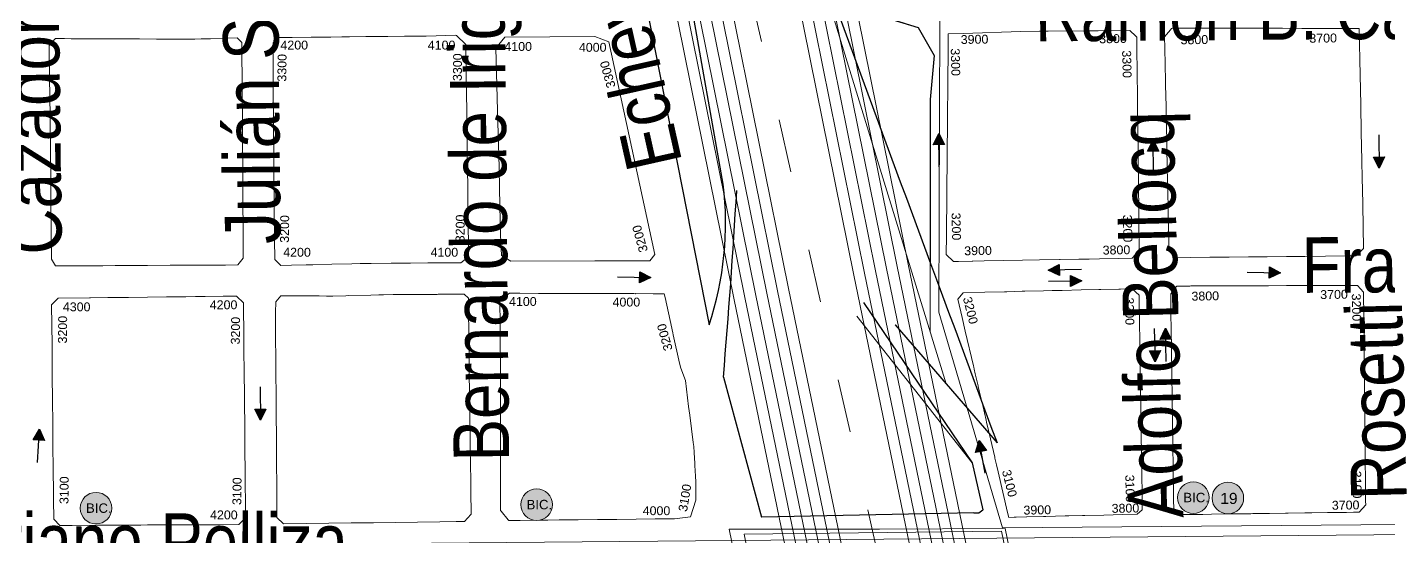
# Model space of a CAD drawing. Header units: millimetres. Extents: x 11558 to 23675, y 49449 to 61482.
# Drawn here: x 17042 to 17655, y 56997 to 57226 of the extents above; entities that cross this region are included whole.
import ezdxf

# ---------------------------------------------------------------- set-up
doc = ezdxf.new("R2010")
doc.units = ezdxf.units.MM
doc.linetypes.add('ACAD_ISO03W100', pattern=[30, 12, -18])
for name, color, linetype in [('0. autopistas', 254, 'Continuous'), ('0. plano base - nombres calles', 22, 'Continuous'), ('0. Plano Base - PLANO', 254, 'Continuous'), ('0. Plano base - sentido calles', 253, 'Continuous'), ('0.BARRIOS - DIVISIÓN', 12, 'ACAD_ISO03W100'), ('7. puesta en valor CC la lucila', 212, 'Continuous'), ('Linea 343 IDA', 55, 'Continuous'), ('numeración', 7, 'Continuous')]:
    doc.layers.add(name, color=color, linetype=linetype)
for name, color, linetype, true_color in [('Linea 15 a Cap', 7, 'Continuous', 0x13f12d), ('Linea 15 a Prov', 7, 'Continuous', 0x077e15), ('Linea 19 Estación Carapachay', 7, 'Continuous', 0xa80000), ('Linea 194 ida', 7, 'Continuous', 0x8f148f), ('Linea 194 vuelta', 7, 'Continuous', 0x34dad7), ('Linea 228 ida', 7, 'Continuous', 0x8d6453), ('Linea 228 vuelta', 7, 'Continuous', 0x73a95b), ('Linea 371', 7, 'Continuous', 0xfb0804), ('Linea 430', 7, 'Continuous', 0xdb7a0a), ('Linea 57 ida', 7, 'Continuous', 0xf6120e), ('Linea 57 vuelta', 7, 'Continuous', 0x71160a), ('Linea 707 - ex333', 7, 'Continuous', 0xad002b)]:
    doc.layers.add(name, color=color, linetype=linetype, true_color=true_color)
doc.layers.add('Linea Bicentenario Nueva', color=7, linetype='Continuous', true_color=0x0000cc, transparency=0.05)
doc.layers.get('7. puesta en valor CC la lucila').off()
doc.styles.get("Standard").update_dxf_attribs({"font": 'arial.ttf'})

# ---------------------------------------------------------------- blocks, each defined once
blk = doc.blocks.new('MANZANAS')
at = {"layer": '0. Plano Base - PLANO', "color": 0, "linetype": 'Continuous', "lineweight": 5}
blk.add_line((5636208.65, 6179869.91), (5636021.45, 6180114.13), dxfattribs=at)
for points in [[(5635947.1, 6180075.21), (5636149.2, 6180181.01), (5636152.2, 6180181.01), (5636154.2, 6180177.5), (5636141.82, 6180159.3), (5636130.58, 6180147.72), (5636122.24, 6180133.33), (5636126.53, 6180114.01), (5636137.83, 6180083.96), (5636169.94, 6180035.99), (5636196.22, 6179996.48), (5636207.65, 6179987.57), (5636224.12, 6179967.65), (5636231.39, 6179967.36), (5636241.84, 6179970.75), (5636253.92, 6179972.96), (5636266.16, 6179965.09), (5636273.7, 6179946.63), (5636321.81, 6179854.04)], [(5636064.39, 6180136.61), (5636186.25, 6179991.89), (5636339.04, 6179836.51), (5636306.47, 6179849.45)], [(5636232.19, 6179810.89), (5636140.72, 6179925.33), (5636090.7, 6179986.88), (5636055.81, 6180017.67), (5636012.8, 6180044.25), (5635976.4, 6180061.39), (5635947.24, 6180074.56)], [(5636289.3, 6179844.98), (5636365.84, 6179810.42), (5636379.86, 6179793.86), (5636378.82, 6179791.79), (5636376.82, 6179790.79), (5636292.99, 6179745.03), (5636248.71, 6179792.99)]]:
    blk.add_lwpolyline(points, dxfattribs=at)
for points in [[(5636410.49, 6179937.65), (5636404.65, 6179934.54), (5636400.54, 6179935.82), (5636396.29, 6179943.59), (5636387.36, 6179959.93), (5636385.09, 6179964.07), (5636382.66, 6179968.52), (5636381.23, 6179971.14), (5636379.42, 6179974.44), (5636379.09, 6179975.05), (5636377.4, 6179978.14), (5636377.16, 6179978.57), (5636373.53, 6179985.21), (5636369.36, 6179992.85), (5636364.73, 6180001.32), (5636364.45, 6180001.83), (5636359.74, 6180010.45), (5636359.63, 6180010.63), (5636357.53, 6180014.48), (5636355.69, 6180017.86), (5636355.43, 6180018.31), (5636354.31, 6180020.38), (5636355.3, 6180024.36), (5636355.47, 6180025.06), (5636355.55, 6180025.38), (5636362.22, 6180028.83), (5636364.2, 6180029.86), (5636366.04, 6180030.81), (5636368.86, 6180032.27), (5636372.11, 6180033.95), (5636374.35, 6180035.11), (5636376.64, 6180036.29), (5636399.75, 6180048.24), (5636407.44, 6180052.22), (5636410.84, 6180053.98), (5636415.11, 6180056.19), (5636422.8, 6180060.17), (5636426.24, 6180061.95), (5636428.16, 6180062.94), (5636430.34, 6180064.07), (5636431.53, 6180061.9), (5636433.65, 6180058.01), (5636437.14, 6180051.62), (5636446.81, 6180033.88), (5636452.76, 6180022.97), (5636458.69, 6180012.1), (5636462.72, 6180004.71), (5636464.97, 6180000.6), (5636468.37, 6179994.36), (5636477.75, 6179977.16), (5636476.16, 6179972.6), (5636471.81, 6179970.29), (5636464.06, 6179966.16), (5636455.92, 6179961.83), (5636448.63, 6179957.95), (5636440.9, 6179953.84), (5636433.48, 6179949.89), (5636425.84, 6179945.82), (5636418.13, 6179941.72)], [(5636318.62, 6179887.97), (5636316.6, 6179886.88), (5636312.29, 6179888.22), (5636308.47, 6179895.73), (5636307.07, 6179898.49), (5636305.01, 6179902.54), (5636303.21, 6179906.1), (5636300.42, 6179911.58), (5636299.89, 6179912.62), (5636298.15, 6179916.05), (5636297.86, 6179916.61), (5636294.12, 6179923.97), (5636291.1, 6179929.9), (5636291.06, 6179929.99), (5636290.55, 6179931), (5636289.49, 6179933.08), (5636288.74, 6179934.55), (5636288.42, 6179935.19), (5636287.52, 6179936.95), (5636286.89, 6179938.2), (5636286.75, 6179938.46), (5636286.58, 6179938.8), (5636285.57, 6179940.79), (5636285.31, 6179941.31), (5636285.28, 6179941.37), (5636283.6, 6179944.67), (5636283.36, 6179945.13), (5636282.83, 6179946.18), (5636281.25, 6179949.3), (5636281.13, 6179949.53), (5636280.83, 6179950.12), (5636280.74, 6179950.3), (5636278.92, 6179953.88), (5636275.68, 6179960.25), (5636275.27, 6179961.07), (5636272.53, 6179966.46), (5636271.43, 6179968.6), (5636269.89, 6179971.64), (5636267.9, 6179975.56), (5636267.36, 6179976.61), (5636273.24, 6179979.9), (5636280.79, 6179984.14), (5636288.33, 6179988.36), (5636295.91, 6179992.6), (5636303.23, 6179996.7), (5636303.44, 6179996.82), (5636306.67, 6179998.51), (5636321.68, 6180006.43), (5636321.74, 6180006.47), (5636326.51, 6180008.98), (5636339.1, 6180015.63), (5636342.66, 6180014.64), (5636343.32, 6180014.41), (5636343.86, 6180013.4), (5636344.11, 6180012.93), (5636346.18, 6180009.07), (5636346.23, 6180008.97), (5636346.52, 6180008.42), (5636350, 6180001.92), (5636350.31, 6180001.33), (5636352.42, 6179997.39), (5636352.63, 6179996.99), (5636354.18, 6179994.1), (5636354.29, 6179993.88), (5636355.77, 6179991.11), (5636355.84, 6179990.97), (5636356.65, 6179989.48), (5636358.17, 6179986.64), (5636362.25, 6179979.01), (5636366.09, 6179971.82), (5636369.59, 6179965.27), (5636373.43, 6179958.11), (5636373.86, 6179957.3), (5636380.92, 6179944.1), (5636381.58, 6179942.85), (5636388.57, 6179929.79), (5636387.31, 6179925.2), (5636381.98, 6179922.31), (5636374.37, 6179918.19), (5636370.29, 6179915.98), (5636366.19, 6179913.75), (5636358.81, 6179909.8), (5636358.6, 6179909.69), (5636350.69, 6179905.36), (5636343.95, 6179901.7), (5636336.34, 6179897.58), (5636328.8, 6179893.49), (5636324.32, 6179891.06), (5636324.06, 6179890.92)], [(5636462.56, 6179834.44), (5636459.49, 6179832.79), (5636455.91, 6179833.86), (5636454.01, 6179837.39), (5636452.97, 6179839.33), (5636447.1, 6179850.24), (5636446.37, 6179851.59), (5636443.09, 6179857.69), (5636442.94, 6179857.97), (5636441.07, 6179861.45), (5636440.96, 6179861.64), (5636438.7, 6179865.84), (5636435.36, 6179872.06), (5636434.68, 6179873.32), (5636434.55, 6179873.56), (5636434.41, 6179873.82), (5636431.19, 6179879.81), (5636430.7, 6179880.72), (5636430.54, 6179881.01), (5636428.98, 6179883.92), (5636428.65, 6179884.53), (5636428.29, 6179885.19), (5636426.41, 6179888.69), (5636426.31, 6179888.88), (5636426.05, 6179889.36), (5636422.89, 6179895.23), (5636422.44, 6179896.08), (5636422.28, 6179896.37), (5636420.58, 6179899.52), (5636418.85, 6179902.74), (5636418.61, 6179903.2), (5636413.35, 6179912.96), (5636412.65, 6179914.27), (5636410.62, 6179918.05), (5636410.49, 6179918.29), (5636410.09, 6179919.03), (5636410.82, 6179922.99), (5636410.9, 6179923.4), (5636413.29, 6179924.65), (5636413.5, 6179924.76), (5636416.14, 6179926.15), (5636416.46, 6179926.32), (5636423.99, 6179930.3), (5636425.09, 6179930.84), (5636431.58, 6179934.24), (5636431.69, 6179934.3), (5636439.07, 6179938.17), (5636445.93, 6179941.77), (5636446.75, 6179942.2), (5636447.51, 6179942.59), (5636454.7, 6179946.36), (5636462.39, 6179950.4), (5636469.89, 6179954.33), (5636477.73, 6179958.44), (5636481.02, 6179960.16), (5636482.95, 6179961.17), (5636486.76, 6179959.79), (5636492.23, 6179949.5), (5636492.91, 6179948.24), (5636495.04, 6179944.23), (5636495.67, 6179943.05), (5636497.8, 6179939.03), (5636498.97, 6179936.85), (5636499.16, 6179936.48), (5636499.73, 6179935.42), (5636503.08, 6179929.12), (5636503.41, 6179928.49), (5636504.26, 6179926.89), (5636507.3, 6179921.18), (5636508.83, 6179918.3), (5636511.5, 6179913.29), (5636511.82, 6179912.69), (5636513.71, 6179909.14), (5636515.21, 6179906.32), (5636515.49, 6179905.78), (5636515.58, 6179905.63), (5636515.8, 6179905.21), (5636517.91, 6179901.24), (5636518.01, 6179901.05), (5636519.43, 6179898.39), (5636520.6, 6179896.18), (5636523.49, 6179890.75), (5636525.43, 6179887.12), (5636526.63, 6179884.84), (5636530.93, 6179876.77), (5636531.75, 6179875.23), (5636530.6, 6179870.97), (5636528.4, 6179869.79), (5636525.6, 6179868.28), (5636525.25, 6179868.09), (5636520.19, 6179865.38), (5636519.06, 6179864.77), (5636518.09, 6179864.25), (5636511.85, 6179860.9), (5636510.42, 6179860.13), (5636510.09, 6179859.96), (5636509.09, 6179859.42), (5636502.44, 6179855.85), (5636501.69, 6179855.45), (5636501.47, 6179855.33), (5636495.14, 6179851.93), (5636495.02, 6179851.86), (5636494.92, 6179851.81), (5636488.49, 6179848.36), (5636487.67, 6179847.92), (5636487.19, 6179847.66), (5636484.71, 6179846.33), (5636484.26, 6179846.09), (5636483.98, 6179845.94), (5636482.2, 6179844.98), (5636481.79, 6179844.77), (5636479.99, 6179843.8), (5636472.05, 6179839.54), (5636468.58, 6179837.67), (5636464.83, 6179835.66)], [(5636393.85, 6179797.39), (5636391.76, 6179796.24), (5636390.33, 6179797.92), (5636378.1, 6179812.19), (5636376.04, 6179814.6), (5636373.95, 6179817.03), (5636373.68, 6179817.34), (5636368.16, 6179823.79), (5636363.12, 6179829.67), (5636362.54, 6179830.34), (5636358.19, 6179835.42), (5636357.37, 6179836.38), (5636356.92, 6179836.91), (5636356.51, 6179837.38), (5636355.09, 6179839.04), (5636352.49, 6179842.07), (5636352.21, 6179842.4), (5636348.64, 6179846.57), (5636347.25, 6179848.2), (5636346.67, 6179848.87), (5636346.22, 6179849.4), (5636335.78, 6179861.58), (5636331.68, 6179866.35), (5636326.25, 6179872.7), (5636327.03, 6179876.47), (5636335.52, 6179881.14), (5636343.33, 6179885.42), (5636344.24, 6179885.92), (5636350.31, 6179889.26), (5636351.31, 6179889.81), (5636358.62, 6179893.83), (5636362.07, 6179895.72), (5636362.29, 6179895.84), (5636364.88, 6179897.26), (5636366, 6179897.88), (5636373.59, 6179902.05), (5636380.55, 6179905.87), (5636381.28, 6179906.27), (5636388.35, 6179910.16), (5636388.69, 6179910.34), (5636389.03, 6179910.53), (5636390.83, 6179911.52), (5636393.11, 6179912.77), (5636393.71, 6179913.1), (5636397.74, 6179911.89), (5636398.23, 6179911), (5636399.57, 6179908.5), (5636399.72, 6179908.22), (5636399.84, 6179908.01), (5636400.55, 6179906.68), (5636402.9, 6179902.34), (5636403.39, 6179901.43), (5636403.8, 6179900.65), (5636407.3, 6179894.16), (5636408.02, 6179892.83), (5636408.51, 6179891.92), (5636409.91, 6179889.32), (5636410.29, 6179888.63), (5636410.58, 6179888.08), (5636412.68, 6179884.19), (5636415.35, 6179879.23), (5636416.75, 6179876.63), (5636416.94, 6179876.28), (5636428.04, 6179855.69), (5636428.63, 6179854.6), (5636430.51, 6179851.12), (5636430.54, 6179851.06), (5636435.71, 6179841.48), (5636436.3, 6179840.38), (5636439.86, 6179833.78), (5636441.85, 6179830.09), (5636443.54, 6179826.95), (5636442.4, 6179824.13), (5636436.66, 6179820.97), (5636429.21, 6179816.87), (5636421.73, 6179812.75), (5636420.78, 6179812.23), (5636415.46, 6179809.29), (5636414.03, 6179808.51), (5636406.35, 6179804.28), (5636405.45, 6179803.78), (5636398.95, 6179800.2), (5636398.79, 6179800.11), (5636394.71, 6179797.87)], [(5636173.31, 6179812.74), (5636139.78, 6179795.23), (5636134.98, 6179795.46), (5636130.23, 6179803.47), (5636123.97, 6179814.92), (5636120, 6179822.2), (5636115.86, 6179829.77), (5636112.92, 6179835.07), (5636110.9, 6179838.7), (5636103.21, 6179852.56), (5636089.63, 6179877.03), (5636090.95, 6179883.35), (5636126.77, 6179902.33), (5636133.52, 6179903.04), (5636195.91, 6179827.67), (5636195.15, 6179824.14), (5636174.65, 6179813.44), (5636174.26, 6179813.24)], [(5636053.06, 6179748.02), (5636048.87, 6179745.71), (5636045.17, 6179746.9), (5636040.83, 6179754.97), (5636038.66, 6179759.01), (5636038.13, 6179759.99), (5636035.36, 6179765.16), (5636030.92, 6179773.56), (5636029.36, 6179776.48), (5636027.89, 6179779.27), (5636026.35, 6179782.18), (5636024.6, 6179785.48), (5636023.22, 6179788.08), (5636021.51, 6179791.31), (5636020.17, 6179793.84), (5636018.7, 6179796.62), (5636014.64, 6179804.28), (5636010.85, 6179811.42), (5636009.34, 6179814.27), (5636007.82, 6179817.18), (5636005.97, 6179820.74), (5636004.22, 6179824.09), (5636000.63, 6179830.91), (5635999.56, 6179833.01), (5636000.64, 6179836.18), (5636006.01, 6179839.04), (5636013.56, 6179843.07), (5636017.47, 6179845.15), (5636021.37, 6179847.23), (5636025.77, 6179849.58), (5636028.81, 6179851.2), (5636035.33, 6179854.68), (5636036.49, 6179855.29), (5636040.02, 6179857.18), (5636041.65, 6179858.05), (5636044.09, 6179859.34), (5636050.63, 6179862.82), (5636051.89, 6179863.49), (5636054.77, 6179865.01), (5636059.34, 6179867.44), (5636070.98, 6179873.97), (5636071.29, 6179874.03), (5636076.92, 6179872.26), (5636083.03, 6179860.9), (5636087.1, 6179853.32), (5636091.27, 6179845.54), (5636095.68, 6179837.31), (5636099.1, 6179830.93), (5636107.42, 6179815.4), (5636111.46, 6179807.85), (5636112.77, 6179805.42), (5636122.05, 6179788.1), (5636120.14, 6179784.15), (5636115.77, 6179781.84), (5636106.98, 6179777.2), (5636100.13, 6179773.57), (5636099.37, 6179773.17), (5636092.42, 6179769.5), (5636084.48, 6179765.31), (5636080.1, 6179762.92), (5636076.82, 6179761.11), (5636068.95, 6179756.77), (5636061.42, 6179752.62), (5636058.84, 6179751.2)], [(5635967.52, 6179703.32), (5635958.94, 6179698.79), (5635955.98, 6179700.71), (5635949.37, 6179713.09), (5635943.18, 6179724.67), (5635938.56, 6179733.32), (5635933.9, 6179742.05), (5635925.67, 6179757.43), (5635917.44, 6179772.85), (5635915.92, 6179775.69), (5635913.28, 6179780.62), (5635910.72, 6179785.42), (5635911.17, 6179787.19), (5635911.77, 6179789.5), (5635915.46, 6179791.39), (5635918.1, 6179792.75), (5635925.5, 6179796.56), (5635934.29, 6179801.08), (5635937.55, 6179802.75), (5635940.81, 6179804.43), (5635943.34, 6179805.73), (5635945.42, 6179806.8), (5635952.28, 6179810.33), (5635953.89, 6179811.15), (5635955.51, 6179811.99), (5635958.48, 6179813.52), (5635961.1, 6179814.86), (5635967.59, 6179818.2), (5635970.06, 6179819.58), (5635973.68, 6179821.6), (5635979.35, 6179824.76), (5635984.21, 6179827.48), (5635987.04, 6179826.67), (5635990.1, 6179820.84), (5635994.25, 6179812.96), (5635998.35, 6179805.19), (5636002.4, 6179797.52), (5636003.05, 6179796.3), (5636004.95, 6179792.69), (5636006.98, 6179788.85), (5636010.1, 6179782.95), (5636011.69, 6179779.94), (5636013.13, 6179777.21), (5636016.18, 6179771.44), (5636017.4, 6179769.12), (5636018.68, 6179766.71), (5636020.89, 6179762.5), (5636025.75, 6179753.31), (5636032.35, 6179740.82), (5636031.51, 6179736.97), (5636026.67, 6179734.43), (5636023.84, 6179732.94), (5636013.26, 6179727.37), (5636004.54, 6179722.79), (5635995.56, 6179718.06), (5635986.43, 6179713.26), (5635982.67, 6179711.29), (5635977.73, 6179708.68), (5635974.45, 6179706.96)], [(5636194.69, 6179692.31), (5636192.72, 6179691.26), (5636192.36, 6179691.42), (5636187.79, 6179693.4), (5636187.4, 6179693.57), (5636187.33, 6179693.71), (5636186.91, 6179694.52), (5636185.98, 6179696.3), (5636185.49, 6179697.26), (5636185, 6179698.19), (5636184.08, 6179699.96), (5636183.6, 6179700.89), (5636180.36, 6179707.14), (5636179.92, 6179707.98), (5636178.2, 6179711.29), (5636177.18, 6179713.24), (5636173.61, 6179720.12), (5636172.08, 6179723.06), (5636169.77, 6179727.51), (5636168.08, 6179730.76), (5636166.07, 6179734.64), (5636163.86, 6179738.89), (5636162.35, 6179741.79), (5636160.61, 6179745.06), (5636158.3, 6179749.41), (5636155.31, 6179755.04), (5636153.63, 6179758.2), (5636151.63, 6179761.95), (5636148.74, 6179767.38), (5636143.56, 6179777.12), (5636145.83, 6179782.07), (5636145.88, 6179782.1), (5636145.93, 6179782.12), (5636150.02, 6179784.22), (5636157.54, 6179788.08), (5636165.14, 6179791.98), (5636173.19, 6179796.12), (5636174.28, 6179796.68), (5636178.76, 6179798.98), (5636180.56, 6179799.9), (5636180.9, 6179800.08), (5636188.59, 6179804.06), (5636195.65, 6179807.72), (5636196.19, 6179807.99), (5636196.28, 6179808.04), (5636203.36, 6179811.71), (5636203.97, 6179812.02), (5636207.79, 6179814.01), (5636208.91, 6179812.67), (5636215.73, 6179804.51), (5636219.31, 6179800.23), (5636219.96, 6179799.45), (5636228.32, 6179789.46), (5636229.89, 6179787.71), (5636234.23, 6179783.74), (5636240.91, 6179774.09), (5636243.18, 6179770.8), (5636250.19, 6179760.66), (5636251.28, 6179759.08), (5636252.66, 6179756.77), (5636255.13, 6179752.62), (5636255.66, 6179751.73), (5636258.07, 6179747.69), (5636259.42, 6179745.45), (5636263.26, 6179738.22), (5636264.59, 6179730.43), (5636258.51, 6179726.33), (5636254.83, 6179724.33), (5636250.9, 6179722.23), (5636243.28, 6179718.16), (5636235.71, 6179714.12), (5636233.45, 6179712.92), (5636232.28, 6179712.29), (5636228.37, 6179710.21), (5636228.04, 6179710.03), (5636220.27, 6179705.89), (5636219.89, 6179705.69), (5636212.98, 6179702.02), (5636212.72, 6179701.89), (5636208.21, 6179699.49), (5636205.53, 6179698.07), (5636205.03, 6179697.8), (5636197.3, 6179693.69)], [(5636112.56, 6179648.09), (5636103.4, 6179643.21), (5636099.54, 6179644.33), (5636096.91, 6179649.3), (5636096.4, 6179650.27), (5636094.86, 6179653.18), (5636092.67, 6179657.32), (5636092.34, 6179657.95), (5636088.52, 6179665.17), (5636087.97, 6179666.21), (5636085.43, 6179671.01), (5636084.65, 6179672.48), (5636083.42, 6179674.81), (5636081.68, 6179678.09), (5636078.92, 6179683.3), (5636078.74, 6179683.64), (5636077.43, 6179686.1), (5636073.97, 6179692.65), (5636073.18, 6179694.14), (5636069.83, 6179700.46), (5636069.29, 6179701.49), (5636064.6, 6179710.33), (5636063.18, 6179713.01), (5636061.76, 6179715.69), (5636059.85, 6179719.3), (5636057.95, 6179722.88), (5636056.49, 6179725.83), (5636054.34, 6179730.17), (5636055.1, 6179733.63), (5636057.62, 6179734.92), (5636058.02, 6179735.12), (5636063.89, 6179738.13), (5636064.68, 6179738.53), (5636066.99, 6179739.72), (5636070.47, 6179741.5), (5636073.39, 6179743), (5636075.87, 6179744.27), (5636081.12, 6179747.16), (5636082.28, 6179747.8), (5636090.9, 6179752.55), (5636094.04, 6179754.28), (5636095.91, 6179755.3), (5636099.71, 6179757.38), (5636108.88, 6179762.23), (5636109.06, 6179762.32), (5636117.21, 6179766.62), (5636117.58, 6179766.82), (5636121.54, 6179768.91), (5636124.25, 6179770.34), (5636127.52, 6179772.07), (5636128.03, 6179772.33), (5636130.54, 6179771.54), (5636130.92, 6179770.84), (5636133.15, 6179766.68), (5636134.58, 6179764.01), (5636136.63, 6179760.17), (5636137.82, 6179757.95), (5636139.69, 6179754.47), (5636141.57, 6179750.96), (5636146.15, 6179742.39), (5636150.92, 6179733.48), (5636152.52, 6179730.49), (5636154.09, 6179727.56), (5636154.19, 6179727.37), (5636155.73, 6179724.51), (5636160.38, 6179715.81), (5636160.97, 6179714.71), (5636162.45, 6179711.94), (5636163.08, 6179710.77), (5636165.16, 6179706.88), (5636169.83, 6179698.16), (5636170.37, 6179697.15), (5636171.47, 6179695.09), (5636176.39, 6179685.9), (5636175.78, 6179683.66), (5636175.25, 6179681.71), (5636172.12, 6179680.05), (5636171.92, 6179679.94), (5636165.44, 6179676.45), (5636156.62, 6179671.7), (5636147.92, 6179667.01), (5636139.2, 6179662.3), (5636130.3, 6179657.54), (5636121.42, 6179652.81)], [(5636019.43, 6179598.74), (5636014.51, 6179596.15), (5636010.76, 6179597.33), (5636006.6, 6179605.12), (5636005.07, 6179607.97), (5636000.2, 6179617.1), (5635995.03, 6179626.81), (5635990.32, 6179635.63), (5635985.72, 6179644.29), (5635980.26, 6179654.58), (5635977.04, 6179660.65), (5635973.98, 6179666.4), (5635965.47, 6179682.43), (5635966.71, 6179686.49), (5635979.11, 6179693.12), (5635979.46, 6179693.31), (5635986.38, 6179697.01), (5635986.81, 6179697.24), (5635987.11, 6179697.4), (5635990.21, 6179699.06), (5635993.94, 6179701.05), (5635994.53, 6179701.36), (5636002.07, 6179705.4), (5636009.71, 6179709.48), (5636017.33, 6179713.54), (5636021.2, 6179715.61), (5636025.07, 6179717.68), (5636032.21, 6179721.49), (5636037.48, 6179724.3), (5636041.63, 6179723.06), (5636044.85, 6179717.04), (5636046, 6179714.88), (5636051.89, 6179703.86), (5636056.09, 6179695.99), (5636057.52, 6179693.25), (5636060.12, 6179688.45), (5636064.19, 6179680.82), (5636066.36, 6179676.72), (5636068.11, 6179673.43), (5636068.78, 6179672.16), (5636070.79, 6179668.36), (5636072.93, 6179664.32), (5636077.06, 6179656.53), (5636081.18, 6179648.75), (5636082.56, 6179646.15), (5636085.05, 6179641.45), (5636086.56, 6179638.6), (5636087.06, 6179637.66), (5636085.81, 6179633.61), (5636078.4, 6179629.72), (5636069.38, 6179624.98), (5636057.66, 6179618.83), (5636057.56, 6179618.77), (5636054.89, 6179617.37), (5636049.34, 6179614.46), (5636046.72, 6179613.08), (5636042.83, 6179611.03), (5636040.08, 6179609.59), (5636039.85, 6179609.47), (5636031.21, 6179604.93), (5636028.37, 6179603.44)]]:
    blk.add_lwpolyline(points, close=True, dxfattribs=at)
for centre, radius, start, end in [((5636089.02, 6179788), 144.98, 9.08073, 34.39721), ((5633351.62, 6178587.64), 3137.83, 22.59005, 24.12498)]:
    blk.add_arc(centre, radius, start, end, dxfattribs=at)
blk = doc.blocks.new('19')
at = {"layer": 'Linea 19 Estación Carapachay', "lineweight": 211, "true_color": 0xededed}
h = blk.add_hatch(color=7, dxfattribs=at)
h.dxf.hatch_style = 1
edge = h.paths.add_edge_path()
edge.add_arc((0, 0), 7.11, 0, 360)
at = {"layer": 'Linea 19 Estación Carapachay', "lineweight": 9}
blk.add_circle((0, 0), 7.11, dxfattribs=at)
at = {"layer": 'Linea 19 Estación Carapachay', "lineweight": 15, "insert": (-3.4, 2.34), "char_height": 5, "attachment_point": 1}
blk.add_mtext_dynamic_manual_height_columns('19', width=16.4579, gutter_width=12.5, heights=[0], dxfattribs=at)
blk = doc.blocks.new('bic. nueva verde')
at = {"layer": 'Linea Bicentenario Nueva', "lineweight": 211, "true_color": 0xededed}
h = blk.add_hatch(color=7, dxfattribs=at)
h.dxf.hatch_style = 1
edge = h.paths.add_edge_path()
edge.add_arc((0, 0), 7.11, 0, 360)
at = {"layer": 'Linea Bicentenario Nueva', "color": 62, "lineweight": 9, "true_color": 0xa2c01b}
blk.add_circle((0, 0), 7.11, dxfattribs=at)
at = {"layer": 'Linea Bicentenario Nueva', "color": 62, "lineweight": 15, "true_color": 0xa2c01b, "insert": (-4.55, 2.15), "char_height": 4.25, "attachment_point": 1}
blk.add_mtext_dynamic_manual_height_columns('BIC.', width=16.4579, gutter_width=12.5, heights=[0], dxfattribs=at)

msp = doc.modelspace()

# ---------------------------------------------------------------- hatches: boundary and pattern name
at = {"layer": '0. Plano base - sentido calles', "linetype": 'Continuous', "lineweight": 25, "ltscale": 2, "true_color": 0x1a1a1a}
h = msp.add_hatch(color=250, dxfattribs=at)
h.dxf.hatch_style = 1
h.paths.add_polyline_path([(17452.46, 57178.16), (17450.01, 57173.13), (17452.51, 57173.16)])
h.paths.add_polyline_path([(17452.46, 57178.16), (17452.51, 57173.16), (17455.01, 57173.18)])
h = msp.add_hatch(color=250, dxfattribs=at)
h.dxf.hatch_style = 1
h.paths.add_polyline_path([(17548.95, 57175.2), (17546.5, 57170.17), (17549, 57170.2)])
h.paths.add_polyline_path([(17548.95, 57175.2), (17549, 57170.2), (17551.5, 57170.23)])
h = msp.add_hatch(color=250, dxfattribs=at)
h.dxf.hatch_style = 1
h.paths.add_polyline_path([(17650.68, 57162.61), (17653.13, 57167.63), (17650.63, 57167.61)])
h.paths.add_polyline_path([(17650.68, 57162.61), (17650.63, 57167.61), (17648.13, 57167.58)])
h = msp.add_hatch(color=250, dxfattribs=at)
h.dxf.hatch_style = 1
h.paths.add_polyline_path([(17322.85, 57113.47), (17317.89, 57116.04), (17317.85, 57113.54)])
h.paths.add_polyline_path([(17322.85, 57113.47), (17317.85, 57113.54), (17317.82, 57111.04)])
h = msp.add_hatch(color=250, dxfattribs=at)
h.dxf.hatch_style = 1
h.paths.add_polyline_path([(17501.76, 57116.77), (17506.79, 57114.33), (17506.76, 57116.83)])
h.paths.add_polyline_path([(17501.76, 57116.77), (17506.76, 57116.83), (17506.72, 57119.33)])
h = msp.add_hatch(color=250, dxfattribs=at)
h.dxf.hatch_style = 1
h.paths.add_polyline_path([(17606.28, 57115.59), (17601.31, 57118.15), (17601.28, 57115.65)])
h.paths.add_polyline_path([(17606.28, 57115.59), (17601.28, 57115.65), (17601.25, 57113.15)])
h = msp.add_hatch(color=250, dxfattribs=at)
h.dxf.hatch_style = 1
h.paths.add_polyline_path([(17516.82, 57111.96), (17511.79, 57114.39), (17511.82, 57111.89)])
h.paths.add_polyline_path([(17516.82, 57111.96), (17511.82, 57111.89), (17511.85, 57109.4)])
h = msp.add_hatch(color=250, dxfattribs=at)
h.dxf.hatch_style = 1
h.paths.add_polyline_path([(17554.5, 57090.6), (17552.14, 57085.54), (17554.63, 57085.61)])
h.paths.add_polyline_path([(17554.5, 57090.6), (17554.63, 57085.61), (17557.13, 57085.67)])
h = msp.add_hatch(color=250, dxfattribs=at)
h.dxf.hatch_style = 1
h.paths.add_polyline_path([(17549.9, 57075.48), (17552.27, 57080.54), (17549.77, 57080.48)])
h.paths.add_polyline_path([(17549.9, 57075.48), (17549.77, 57080.48), (17547.27, 57080.41)])
h = msp.add_hatch(color=250, dxfattribs=at)
h.dxf.hatch_style = 1
h.paths.add_polyline_path([(17147.25, 57049.19), (17149.7, 57054.21), (17147.2, 57054.19)])
h.paths.add_polyline_path([(17147.25, 57049.19), (17147.2, 57054.19), (17144.7, 57054.16)])
h = msp.add_hatch(color=250, dxfattribs=at)
h.dxf.hatch_style = 1
h.paths.add_polyline_path([(17047.73, 57045.27), (17044.98, 57040.4), (17047.47, 57040.27)])
h.paths.add_polyline_path([(17047.73, 57045.27), (17047.47, 57040.27), (17049.97, 57040.14)])
h = msp.add_hatch(color=250, dxfattribs=at)
h.dxf.hatch_style = 1
h.paths.add_polyline_path([(17470.65, 57040.15), (17469.09, 57034.78), (17471.55, 57035.23)])
h.paths.add_polyline_path([(17470.65, 57040.15), (17471.55, 57035.23), (17474.01, 57035.68)])
at = {"layer": 'Linea Bicentenario Nueva', "lineweight": 15, "true_color": 0xa2c01b}
h = msp.add_hatch(dxfattribs=at)
h.set_pattern_fill('AR-HBONE', color=62)
h.set_pattern_definition([(45, (2719.94, 3704.39), (1e-14, 143.6841), [304.8, -101.6]), (135, (2791.78, 3776.24), (1e-14, 143.6841), [304.8, -101.6])])
h.paths.add_polyline_path([(17560.78, 57014.19, 1), (17569.15, 57014.19, 1)])
h.paths.add_polyline_path([(17561.41, 57011.55), (17569.45, 57011.55), (17569.45, 57016.7), (17561.41, 57016.7)], flags=9)

# ---------------------------------------------------------------- linework, layer by layer
at = {"layer": '0. autopistas'}
for p, q in [((17355.48, 57155.34), (17301.96, 57458.37)), ((17320.75, 57235.84), (17349.15, 57092.12)), ((17431.42, 57229.53), (17443.16, 57225.92)), ((17443.16, 57225.92), (17450.39, 57213.29)), ((17450.39, 57213.29), (17448.58, 57193.43)), ((17448.58, 57193.43), (17448.58, 57120.36)), ((17418.63, 57102.24), (17467.55, 57030.09)), ((17432.85, 57092.1), (17478.73, 57039.1)), ((17355.56, 57068.63), (17372.75, 57005.65)), ((17467.55, 57030.09), (17472.35, 57008.93)), ((17468.23, 57007.6), (17372.75, 57005.65)), ((17468.23, 57007.6), (17470.47, 57007.57)), ((17470.47, 57007.57), (17472.35, 57008.93))]:
    msp.add_line(p, q, dxfattribs=at)
for centre, radius, start, end in [((100045.79, 87727.56), 88085.76, 200.2261934, 200.3890536), ((17211.57, 57137.82), 144.98, 341.62708, 6.94356), ((14229.03, 57334.67), 3137.83, 355.1364, 356.67133)]:
    msp.add_arc(centre, radius, start, end, dxfattribs=at)
at = {"layer": '0. Plano base - sentido calles', "color": 250, "linetype": 'Continuous', "lineweight": 25, "ltscale": 2, "true_color": 0x1a1a1a}
for points in [[(17452.61, 57163.16), (17452.46, 57178.16), (17455.01, 57173.18), (17450.01, 57173.13), (17452.46, 57178.16)], [(17650.53, 57177.61), (17650.68, 57162.61), (17648.13, 57167.58), (17653.13, 57167.63), (17650.68, 57162.61)], [(17549.11, 57160.2), (17548.95, 57175.2), (17551.5, 57170.23), (17546.5, 57170.17), (17548.95, 57175.2)], [(17307.85, 57113.67), (17322.85, 57113.47), (17317.82, 57111.04), (17317.89, 57116.04), (17322.85, 57113.47)], [(17516.75, 57116.96), (17501.76, 57116.77), (17506.72, 57119.33), (17506.79, 57114.33), (17501.76, 57116.77)], [(17591.28, 57115.78), (17606.28, 57115.59), (17601.25, 57113.15), (17601.31, 57118.15), (17606.28, 57115.59)], [(17501.82, 57111.77), (17516.82, 57111.96), (17511.85, 57109.4), (17511.79, 57114.39), (17516.82, 57111.96)], [(17549.51, 57090.47), (17549.9, 57075.48), (17547.27, 57080.41), (17552.27, 57080.54), (17549.9, 57075.48)], [(17554.89, 57075.61), (17554.5, 57090.6), (17557.13, 57085.67), (17552.14, 57085.54), (17554.5, 57090.6)], [(17147.09, 57064.19), (17147.25, 57049.19), (17144.7, 57054.16), (17149.7, 57054.21), (17147.25, 57049.19)], [(17046.95, 57030.29), (17047.73, 57045.27), (17049.97, 57040.14), (17044.98, 57040.4), (17047.73, 57045.27)], [(17473.35, 57025.4), (17470.65, 57040.15), (17474.01, 57035.68), (17469.09, 57034.78), (17470.65, 57040.15)]]:
    msp.add_lwpolyline(points, dxfattribs=at)
at = {"layer": '0.BARRIOS - DIVISIÓN', "color": 14, "lineweight": 18, "ltscale": 2}
for points in [[(16311.92, 55648.81), (17552.48, 55699.13), (17505.57, 56634.4), (17339.24, 57366.84), (17027.55, 58263.71), (16421.34, 58257.46)], [(17552.48, 55699.13), (17505.57, 56634.4), (17339.24, 57366.84), (17027.55, 58263.71)]]:
    msp.add_lwpolyline(points, dxfattribs=at)
at = {"layer": 'Linea 15 a Cap', "lineweight": 15}
msp.add_lwpolyline([(17505.75, 55745.77), (17489.22, 56100.17), (17477.29, 56378.91), (17466.25, 56613.39), (17448.81, 56700.49), (17365.26, 57104.4), (17312, 57367.95), (17259.7, 57563.25), (17216.47, 57705), (17152.24, 57790.28), (17122.88, 57838.88), (17096.27, 57928.73), (17088.01, 58031.43), (16961.06, 58320.15)], dxfattribs=at)
at = {"layer": 'Linea 15 a Prov', "lineweight": 15}
msp.add_lwpolyline([(17575.66, 55749.48), (17559.15, 56103.3), (17547.22, 56382.06), (17535.92, 56621.95), (17517.41, 56714.45), (17433.84, 57118.42), (17380.18, 57383.95), (17327, 57582.52), (17282.44, 57720.62), (17284.43, 57848.06), (17259.53, 57916.75), (17218.68, 57984.45), (17156.84, 58048.8), (17025.14, 58348.32)], dxfattribs=at)
at = {"layer": 'Linea 19 Estación Carapachay', "lineweight": 15}
msp.add_lwpolyline([(19873.95, 57363.46), (18249.52, 57347.67), (18251.94, 57007.22), (17481.19, 57000.91), (17452.58, 57097.86), (17453.05, 57230.02), (17424.1, 57233.29), (17418.3, 57238.42), (17398.66, 57342.88), (17399.43, 57411.84), (17469.18, 57451.96), (17465.03, 57459.78), (17174.57, 57457.89), (16228.33, 57449.93)], dxfattribs=at)
at = {"layer": 'Linea 194 ida', "lineweight": 15}
msp.add_lwpolyline([(17515.74, 55746.3), (17499.21, 56100.62), (17487.28, 56379.36), (17476.2, 56614.61), (17458.61, 56702.49), (17375.05, 57106.4), (17321.74, 57370.24), (17269.31, 57566.01), (17225.52, 57709.61), (17160.54, 57795.89), (17132.1, 57842.95), (17106.16, 57930.57), (17097.85, 58033.91), (16970.21, 58324.17)], dxfattribs=at)
at = {"layer": 'Linea 194 vuelta', "lineweight": 15}
msp.add_lwpolyline([(17565.67, 55748.95), (17549.16, 56102.85), (17537.23, 56381.61), (17525.97, 56620.73), (17507.61, 56712.46), (17424.04, 57116.42), (17370.44, 57381.67), (17317.41, 57579.69), (17272.41, 57719.13), (17274.4, 57846.38), (17250.46, 57912.42), (17210.69, 57978.32), (17148.4, 58043.15), (17015.98, 58344.3)], dxfattribs=at)
at = {"layer": 'Linea 228 ida', "lineweight": 15}
msp.add_lwpolyline([(17560.68, 55748.69), (17544.16, 56102.63), (17532.23, 56381.38), (17520.99, 56620.11), (17502.71, 56711.46), (17419.14, 57115.42), (17365.57, 57380.52), (17312.61, 57578.28), (17267.4, 57718.38), (17269.39, 57845.53), (17245.92, 57910.26), (17206.7, 57975.26), (17144.18, 58040.33), (17011.4, 58342.28)], dxfattribs=at)
at = {"layer": 'Linea 228 vuelta', "lineweight": 15}
msp.add_lwpolyline([(17510.75, 55746.03), (17494.21, 56100.39), (17482.28, 56379.14), (17471.22, 56614), (17453.71, 56701.49), (17370.15, 57105.4), (17316.87, 57369.09), (17264.51, 57564.63), (17220.99, 57707.31), (17156.39, 57793.08), (17127.49, 57840.91), (17101.21, 57929.65), (17092.93, 58032.67), (16965.63, 58322.16)], dxfattribs=at)
at = {"layer": 'Linea 343 IDA', "lineweight": 15}
msp.add_lwpolyline([(17606.8, 56002.27), (17575.95, 56501.2), (17551.81, 56664.88), (17482.45, 57000.56), (17425.86, 57000.26), (17358.23, 57000.25), (17436.47, 56618.78), (16701.55, 56583.31), (16715.97, 56456.52), (16737.86, 56281.33), (16170.58, 56253.04)], dxfattribs=at)
at = {"layer": 'Linea 371', "lineweight": 15}
for points in [[(17725.56, 53456.25), (17715.08, 53668.5), (17705.9, 53842.77), (17685.3, 54029.52), (17657.54, 54169.12), (17630.96, 54326.97), (17624.91, 54421.12), (17614.91, 54753.22), (17609.44, 55018.02), (17599.05, 55441.42), (17580.65, 55749.75), (17564.14, 56103.52), (17552.21, 56382.28), (17540.9, 56622.56), (17522.31, 56715.45), (17438.74, 57119.43), (17385.05, 57385.09), (17331.8, 57583.94), (17287.45, 57721.37), (17289.44, 57848.9), (17264.06, 57918.91), (17222.67, 57987.51), (17161.06, 58051.63), (17029.71, 58350.34)], [(17636.76, 53442.38), (17654.97, 53669), (17646.08, 53837.9), (17625.94, 54020.36), (17598.52, 54158.29), (17571.29, 54320.05), (17564.97, 54418.29), (17554.93, 54751.7), (17549.46, 55016.66), (17539.1, 55438.89), (17520.73, 55746.56), (17504.2, 56100.84), (17492.27, 56379.59), (17481.18, 56615.22), (17463.51, 56703.48), (17379.95, 57107.41), (17326.61, 57371.38), (17274.12, 57567.38), (17230.04, 57711.91), (17164.68, 57798.69), (17136.71, 57844.98), (17111.1, 57931.49), (17102.76, 58035.15), (16974.79, 58326.18)]]:
    msp.add_lwpolyline(points, dxfattribs=at)
at = {"layer": 'Linea 430', "lineweight": 15}
for points in [[(17570.66, 55749.22), (17554.15, 56103.07), (17542.22, 56381.83), (17530.94, 56621.34), (17512.51, 56713.46), (17428.94, 57117.42), (17375.31, 57382.81), (17322.21, 57581.11), (17277.43, 57719.88), (17279.42, 57847.22), (17254.99, 57914.59), (17214.69, 57981.39), (17152.62, 58045.98), (17020.56, 58346.31)], [(17500.76, 55745.5), (17484.22, 56099.95), (17472.29, 56378.69), (17461.27, 56612.77), (17443.91, 56699.5), (17360.36, 57103.4), (17307.13, 57366.81), (17254.89, 57561.88), (17211.94, 57702.7), (17148.09, 57787.47), (17118.27, 57836.84), (17091.33, 57927.81), (17083.1, 58030.19), (16956.48, 58318.13)]]:
    msp.add_lwpolyline(points, dxfattribs=at)
at = {"layer": 'Linea 57 ida', "lineweight": 15}
msp.add_lwpolyline([(17555.68, 55748.42), (17539.17, 56102.4), (17527.24, 56381.16), (17516.01, 56619.5), (17497.81, 56710.46), (17414.24, 57114.42), (17360.7, 57379.38), (17307.82, 57576.86), (17262.39, 57717.63), (17264.38, 57844.69), (17241.39, 57908.09), (17202.71, 57972.2), (17139.96, 58037.5), (17006.83, 58340.27)], dxfattribs=at)
at = {"layer": 'Linea 57 vuelta', "lineweight": 15}
msp.add_lwpolyline([(17525.72, 55746.83), (17509.2, 56101.06), (17497.27, 56379.81), (17486.15, 56615.83), (17468.41, 56704.48), (17384.85, 57108.41), (17331.48, 57372.52), (17278.93, 57568.76), (17234.57, 57714.22), (17168.83, 57801.5), (17141.33, 57847.02), (17116.04, 57932.41), (17107.68, 58036.39), (16979.37, 58328.2)], dxfattribs=at)
at = {"layer": 'Linea 707 - ex333', "lineweight": 15}
msp.add_lwpolyline([(20768.2, 56458.06), (20544.4, 56451.06), (20537.99, 56656.66), (20335.37, 56650.07), (20336.38, 56746.84), (19806.95, 56735.94), (19806.79, 56730.33), (19805.14, 56673.31), (19798.92, 56520.24), (19790.34, 56420.96), (19746.53, 56093.63), (19023.06, 56065.25), (17603.5, 56004.23), (17584.54, 56331.61), (17574.29, 56500.95), (17549.93, 56664.61), (17480.73, 56999.38), (17364.89, 56998.04), (17439.93, 56623.18), (16698.16, 56586.31), (16737.02, 56278.82), (15906.22, 56238.18)], dxfattribs=at)
at = {"layer": 'Linea Bicentenario Nueva', "color": 62, "lineweight": 15, "true_color": 0xa2c01b}
msp.add_lwpolyline([(19819.9, 57016.86), (16121.28, 56984.13), (15670.04, 56887.97), (15613.8, 56792.68), (15366.73, 56219), (15381.35, 56214.88), (15489.61, 56218.92), (15501.1, 55912.69), (15523.64, 55303.29), (15464.79, 55301.52), (15471.57, 55091.39)], dxfattribs=at)

# ---------------------------------------------------------------- block references
at = {"layer": '0. Plano Base - PLANO', "color": 28, "lineweight": 5, "true_color": 0x0d0d0d, "rotation": 332.5463477508169}
msp.add_blockref('MANZANAS', (-7833237.48, -2828296.13), dxfattribs=at)
at = {"layer": '7. puesta en valor CC la lucila', "color": 250, "lineweight": 30, "rotation": 332.5463477508169}
msp.add_blockref('MANZANAS', (-7833237.48, -2828296.13), dxfattribs=at)
at = {"layer": 'Linea 19 Estación Carapachay', "color": 188, "lineweight": 15, "true_color": 0x0a090b}
msp.add_blockref('19', (17582.61, 57014.22), dxfattribs=at)
at = {"layer": 'Linea Bicentenario Nueva', "lineweight": 15}
for p in [(17271.53, 57011.27), (17567.11, 57014.44), (17073.26, 57009.68)]:
    msp.add_blockref('bic. nueva verde', p, dxfattribs=at)

# ---------------------------------------------------------------- texts
at = {"layer": '0. plano base - nombres calles', "color": 250, "lineweight": 15, "true_color": 0x1a1a1a, "char_height": 25, "attachment_point": 1}
for s, insert, rotation in [('{\\fArial Narrow|b0|i0|c0|p34;Cazadores de Coquimbo}', (17032.87, 57123.56), 90.70825), ('{\\fArial Narrow|b0|i0|c0|p34;Julián Segundo Agûero}', (17131.28, 57128.38), 90.53805), ('{\\fArial Narrow|b0|i0|c0|p34;Echeverría}', (17312.72, 57159.87), 102.65496), ('{\\fArial Narrow|b0|i0|c0|p34;Bernardo de Irigoyen}', (17234.15, 57030.55), 90.53805), ('{\\fArial Narrow|b0|i0|c0|p34;Ramón B. Castro}', (17495.66, 57244.59), 0.40439), ('{\\fArial Narrow|b0|i0|c0|p34;Adolfo Bellocq}', (17537.67, 57004.85), 91.42483), ('{\\fArial Narrow|b0|i0|c0|p34;Francisco Borges}', (17615.74, 57131.5), 0.40439), ('{\\fArial Narrow|b0|i0|c0|p34;Rosetti}', (17638.13, 57013.03), 91.42483), ('{\\fArial Narrow|b0|i0|c0|p34;Mariano Pelliza}', (16990.79, 57007.45), 359.94412)]:
    msp.add_mtext_dynamic_manual_height_columns(s, width=329.255, gutter_width=12.5, heights=[0], dxfattribs=dict(at, insert=insert, rotation=rotation))
at = {"layer": 'numeración', "color": 251, "true_color": 0x606162, "char_height": 4, "attachment_point": 1}
for s, insert in [('4200', (17156.22, 57219.95)), ('4100', (17222.53, 57219.95)), ('4100', (17257, 57219.33)), ('4000', (17290.54, 57218.94)), ('4200', (17157.47, 57126.77)), ('4100', (17223.78, 57126.77)), ('4100', (17259.11, 57104.64)), ('4000', (17305.69, 57104.37)), ('4300', (17058.3, 57102.22)), ('4200', (17124.41, 57103.15)), ('4200', (17124.55, 57008.65)), ('4000', (17319.25, 57010.54))]:
    msp.add_mtext_dynamic_manual_height_columns(s, width=16.0314, gutter_width=12.5, heights=[0], dxfattribs=dict(at, insert=insert))
for s, insert, rotation in [('3900', (17462.36, 57222.44), 0.90914), ('3800', (17524.67, 57222.74), 0.90914), ('3800', (17561.29, 57222.27), 0.90914), ('3700', (17619.24, 57222.98), 0.90914), ('3300', (17233.83, 57201.81), 89.33796), ('3300', (17461.89, 57216.55), 271.40798), ('3300', (17539.02, 57215.63), 271.40798), ('3300', (17154.84, 57201.54), 89.33796), ('3300', (17303.26, 57198.21), 105.62313), ('3200', (17156.02, 57129.06), 89.33796), ('3200', (17235.02, 57129.32), 89.33796), ('3200', (17462.23, 57142.63), 271.40798), ('3200', (17539.36, 57141.72), 271.40798), ('3200', (17317.78, 57124.33), 105.62313), ('3900', (17463.92, 57127.42), 0.90914), ('3800', (17526.23, 57127.72), 0.90914), ('3200', (17467.22, 57105.15), 283.9933), ('3200', (17540.23, 57104.5), 271.40798), ('3800', (17566.19, 57107.01), 0.90914), ('3700', (17624.14, 57107.71), 0.90914), ('3200', (17642.37, 57106.25), 271.40798), ('3200', (17056.09, 57083.78), 89.33796), ('3200', (17133.9, 57083.33), 89.33796), ('3200', (17328.95, 57080.01), 105.62313), ('3100', (17484.79, 57027.37), 283.9933), ('3100', (17540.43, 57024.76), 271.40798), ('3100', (17642.57, 57026.52), 271.40798), ('3100', (17056.79, 57011.57), 89.33796), ('3100', (17134.59, 57011.12), 89.33796), ('3100', (17335.23, 57008.54), 80.65627), ('3800', (17530.26, 57011.57), 0.90914), ('3700', (17629.37, 57012.96), 0.90914), ('3900', (17490.59, 57010.79), 0.90914)]:
    msp.add_mtext_dynamic_manual_height_columns(s, width=16.0314, gutter_width=12.5, heights=[0], dxfattribs=dict(at, insert=insert, rotation=rotation))

doc.saveas('drawing.dxf')
